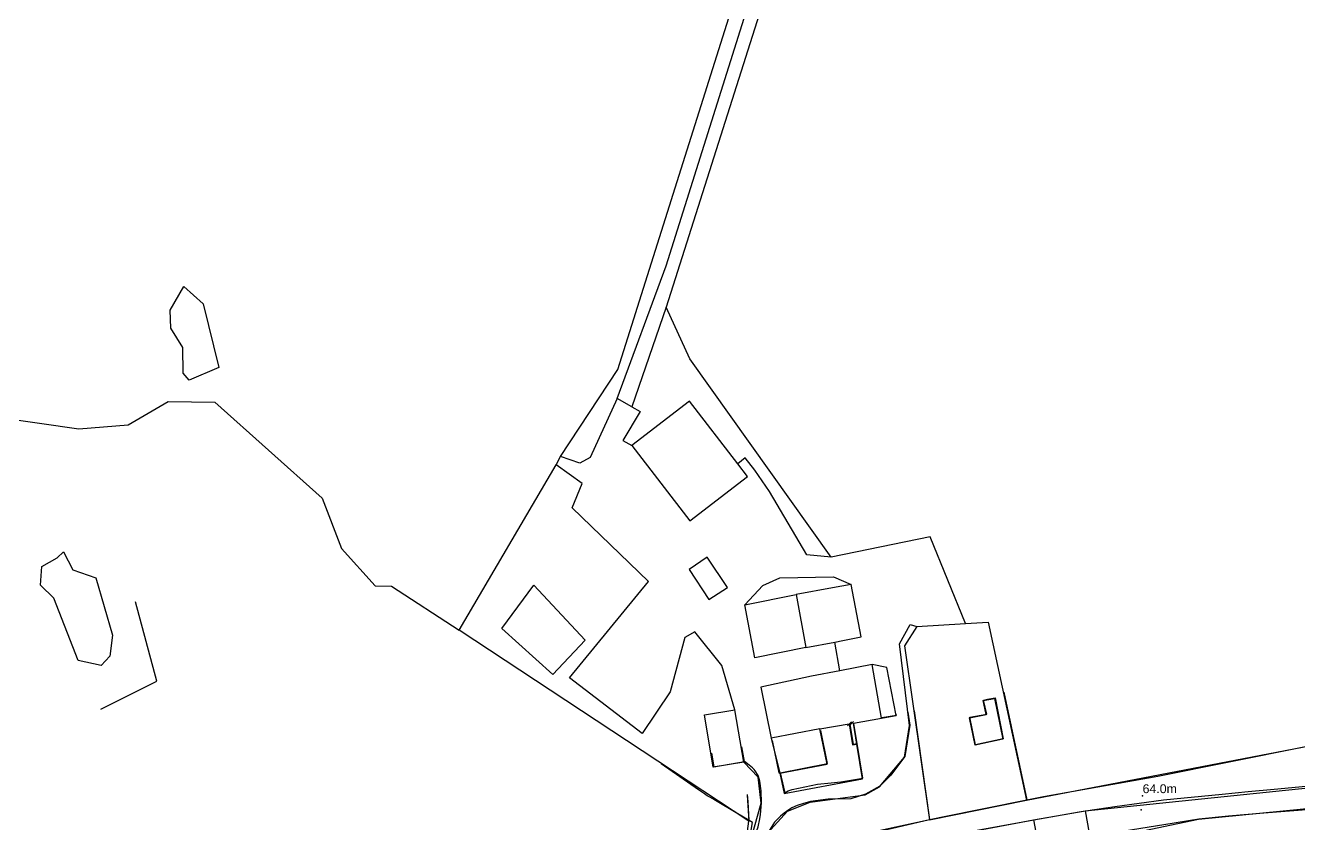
# Model space of a CAD drawing. Header units: millimetres. Extents: x 111502 to 977541, y 8702 to 1044108.
# Drawn here: x 488807.8 to 489132.6, y 243396.6 to 243600.1 of the extents above; entities that cross this region are included whole.
import ezdxf
from ezdxf.enums import TextEntityAlignment as Align

# ---------------------------------------------------------------- set-up
doc = ezdxf.new("R2010")
doc.units = ezdxf.units.MM
doc.header["$LTSCALE"] = 0.25
doc.linetypes.add('DASHED2', pattern=[9.525, 6.35, -3.175])
doc.layers.add('E HVSS As Laid HV', color=10, linetype='Continuous')
doc.layers.add('X HVSS Site Background', color=8, linetype='Continuous')
doc.styles.add('85C29BD3-77E0-4928-B775-6F', font='arial.ttf', dxfattribs={"height": 0.2})

# ---------------------------------------------------------------- blocks, each defined once
blk = doc.blocks.new('Gas OS')
at = {"layer": 'X HVSS Site Background'}
for points in [[(513.62, -227.55), (553.27, -233.28), (565.82, -232.28), (576.02, -226.33), (587.98, -226.48), (615.34, -250.96), (620.29, -263.75), (628.89, -273.35), (633.04, -273.39), (650.3, -284.63), (675.04, -242.47)], [(762.3, 0.23), (752.25, -47.6), (703.06, -202.23), (694.28, -227.69), (696.41, -228.89), (692.03, -236.25), (694.28, -237.52)], [(690.61, -225.58), (703.08, -191.68), (728.78, -110.09), (727.16, -102.78), (727.9, -100.58), (726.4, -99.43)], [(722.92, -318.25), (720.61, -304.9), (717.3, -293.66), (710.39, -285.02), (707.83, -286.51), (704.06, -300.37), (696.96, -310.97), (678.41, -296.73), (698.6, -272.24), (679.13, -253.41), (681.62, -247.21), (675.04, -242.47), (676.12, -240.33), (690.73, -218.15), (727.16, -102.78)], [(454.1, -187.79), (448.71, -194.83), (445.9, -205.38), (445.75, -208.28), (451.11, -214.22), (448.57, -225.17), (446.47, -251.96), (436.93, -289.3), (583.72, -372.48), (722.74, -344.15), (724.14, -333.29)], [(779.4, -282.94), (770.45, -260.85), (745.16, -266.04), (709.11, -215.44), (703.06, -202.23)], [(694.28, -227.69), (690.61, -225.58), (683.66, -240.58), (681.02, -242.04), (676.12, -240.33)], [(745.16, -266.04), (738.92, -265.44), (729.42, -249.25), (725.67, -243.85), (723.25, -240.71), (721.32, -242.19), (708.99, -226.19), (694.28, -237.52), (709.09, -256.73), (723.8, -245.42), (721.32, -242.19)], [(723.11, -278.17), (727.75, -273.24), (732.08, -271.29), (745.74, -271.04), (750.25, -272.94)], [(732.06, -321.08), (733.22, -326.24), (753.13, -322.49), (751.7, -313.65), (750.83, -308.29), (758.01, -307.04), (755.6, -293.39), (747.41, -294.99), (746.11, -287.64), (748.11, -287.26), (752.86, -286.34), (750.25, -272.94), (745.5, -273.86), (736.2, -275.56)], [(558.89, -304.75), (573.13, -297.66), (567.72, -277.41)], [(953.43, -315.97), (809.97, -330.79), (796.8, -333.04), (728.13, -346), (727.1, -343.09), (728.97, -336.35), (733.99, -330.74), (739.81, -328.44), (753.84, -326.57), (757.46, -324.52), (763.84, -316.97), (765.17, -308.94), (762.61, -288.12), (765.36, -283.17), (767.01, -283.65), (779.4, -282.94), (785.22, -282.59), (794.99, -327.98), (884.42, -310.83)], [(723.73, -326.68), (724.14, -333.29), (650.3, -284.63)], [(767.01, -283.65), (763.89, -288.63), (770.25, -332.96), (794.99, -327.98)], [(738.71, -289.06), (746.11, -287.64)], [(747.41, -294.99), (740.11, -296.38), (727.27, -299.16), (729.9, -312.19)], [(758.01, -307.04), (761.76, -306.4), (759.41, -294.15), (755.6, -293.39)], [(722.94, -344.12), (727.3, -328.75), (726.53, -322.07), (722.92, -318.25), (715.11, -319.56), (712.86, -306.16), (720.61, -304.9)], [(742.31, -309.76), (729.9, -312.19), (732.06, -321.08), (744.12, -318.75), (742.31, -309.76), (749.78, -308.48), (750.65, -313.82), (751.7, -313.65)], [(749.35, -308.97), (750.36, -307.96)], [(749.87, -308.88), (750.88, -307.87)], [(1062.75, -310.89), (838.83, -332.93), (814.54, -338)], [(770.25, -332.96), (727.1, -343.09), (722.94, -344.12), (721.63, -347.44), (649.82, -362.21), (637.74, -364.66), (571.05, -378.23), (558.96, -380.7), (509.12, -391), (508.09, -391.2), (504, -389.58), (504.14, -383.93), (506.75, -386.88), (554.91, -377.03), (561.4, -374.41), (556.96, -368.55), (530.52, -353.7), (526.03, -352.98), (516.73, -352.94), (516.55, -358.44), (515.31, -358.48)]]:
    blk.add_lwpolyline(points, dxfattribs=at)
for points in [[(585.02, -201.38), (588.97, -217.62), (581.37, -220.83), (579.88, -219.08), (579.77, -212.58), (576.77, -207.63), (576.57, -202.99), (580.02, -196.99)], [(547.73, -266.2), (549.39, -264.62), (551.77, -269.25), (557.62, -271.3), (561.88, -285.86), (561.2, -291.21), (559, -293.59), (553.11, -292.38), (546.9, -276.43), (543.48, -273.13), (543.83, -268.41)], [(714, -276.77), (718.76, -273.74), (713.57, -266.04), (708.95, -269.14)], [(669.33, -273.1), (682.41, -287.17), (674.2, -295.89), (661.18, -284.15)], [(723.11, -278.17), (736.2, -275.56), (738.71, -289.06), (725.71, -291.66)], [(784.73, -306.13), (783.93, -302.56), (786.86, -302.03), (788.96, -312.42), (781.86, -313.93), (780.46, -306.94)]]:
    blk.add_lwpolyline(points, close=True, dxfattribs=at)
blk = doc.blocks.new('OS MAP 060722')
at = {"layer": 'X HVSS Site Background'}
for points in [[(246.79, 4303.81), (252.68, 4276.34)], [(242.44, 4298.21), (241.64, 4301.78), (242.66, 4302), (244.56, 4302.3), (246.66, 4291.9), (239.56, 4290.4), (238.16, 4297.4), (242.44, 4298.21)], [(222.29, 4298.68), (222.87, 4295.39), (221.53, 4287.36), (218.03, 4282.61), (215.16, 4279.81), (211.54, 4277.76), (207.81, 4276.6), (201.98, 4276.52), (197.51, 4275.89), (195.67, 4275.42), (194.06, 4274.9), (192.75, 4274.27), (191.69, 4273.6), (190.79, 4272.93), (189.87, 4272.18), (189.06, 4271.42), (188.33, 4270.62), (187.45, 4269.32), (186.67, 4267.99), (186.42, 4267.14), (184.8, 4261.25)], [(215.51, 4297.26), (215.72, 4297.29)], [(215.72, 4297.29), (219.46, 4297.94)], [(215.72, 4297.29), (215.72, 4297.3)], [(219.46, 4297.94), (219.43, 4298.08)], [(227.95, 4271.36), (223.99, 4299.03)], [(189.76, 4283.26), (201.82, 4285.59), (200.13, 4294.04)], [(207.53, 4295.58), (208.35, 4290.52), (209.4, 4290.69)], [(209.4, 4290.69), (208.57, 4295.8)], [(252.68, 4276.34), (256.92, 4277.19), (286.11, 4282.37), (323.31, 4289.87), (342.11, 4293.47)], [(520.42, 4293.36), (442.01, 4285.07), (403.11, 4281.37), (368.81, 4277.87), (337.11, 4274.77), (313.11, 4272.97), (304.11, 4272.17), (296.51, 4271.37), (287.61, 4269.97), (275.41, 4267.97), (274.81, 4267.77), (274.31, 4267.57), (273.71, 4267.27), (273.21, 4266.97), (272.23, 4266.31)], [(180.62, 4286.09), (179.98, 4289.81)], [(187.76, 4291.44), (189.42, 4283.19), (189.76, 4283.26)], [(210.83, 4281.84), (209.4, 4290.69)], [(172.25, 4288.2), (172.82, 4284.79), (180.62, 4286.09)], [(267.66, 4273.53), (270.51, 4273.97), (275.11, 4274.67), (281.31, 4275.47), (287.51, 4276.37), (302.51, 4277.77), (309.11, 4278.47), (315.81, 4279.07), (344.41, 4281.77), (375.86, 4284.67), (396.43, 4286.68), (408.9, 4288.04), (411.11, 4288.31)], [(181.83, 4271.04), (178.57, 4272.99), (173.27, 4276.14), (172.57, 4276.59), (171.82, 4276.99), (171.17, 4277.39), (170.47, 4277.84), (169.67, 4278.39), (168.97, 4278.89), (159.44, 4285.51)], [(180.64, 4260.21), (182.42, 4264.88), (184.11, 4269.43), (184.58, 4271.5), (184.76, 4272.56), (185, 4275.59), (184.9, 4278.59), (184.6, 4281.12), (184.23, 4282.27), (184.11, 4282.53), (183.35, 4283.76), (183.1, 4284.07), (182.66, 4284.51), (181.85, 4285.2), (180.62, 4286.09)], [(189.76, 4283.26), (190.92, 4278.09), (191.82, 4278.59), (192.82, 4278.99), (199.27, 4280.36), (202.76, 4280.68), (205.25, 4280.91), (210.83, 4281.84)], [(181.83, 4271.04), (181.58, 4275.86), (181.43, 4277.66)], [(227.95, 4271.36), (230.7, 4271.93), (252.68, 4276.34)], [(254.49, 4271.27), (266.01, 4273.27), (267.66, 4273.53)], [(269.51, 4263.07), (267.66, 4273.53)], [(180.43, 4260.18), (181.92, 4266.04), (182.67, 4270.54), (181.83, 4271.04)], [(184.8, 4261.25), (189.42, 4262.59), (205.52, 4266.49), (227.95, 4271.36)], [(184.8, 4261.25), (184.92, 4260.59), (185.02, 4260.14), (185.12, 4259.59), (185.32, 4258.99), (185.57, 4258.64), (185.82, 4258.34), (189.42, 4259.09), (219.46, 4264.88), (254.49, 4271.27)], [(256.02, 4263.16), (254.49, 4271.27)]]:
    blk.add_lwpolyline(points, dxfattribs=at)
for p in [(282.21, 4277.37), (281.81, 4273.77)]:
    blk.add_point(p, dxfattribs=at)
at = {"layer": 'X HVSS Site Background', "style": '85C29BD3-77E0-4928-B775-6F'}
blk.add_text('64.0m', height=2.25, dxfattribs=at).set_placement((282.21, 4277.37), align=Align.BOTTOM_LEFT)

msp = doc.modelspace()

# ---------------------------------------------------------------- linework, layer by layer
at = {"lineweight": 0}
msp.add_circle((488727.82, 239008.33), 11388.42, dxfattribs=at)
at = {"layer": 'X HVSS Site Background', "lineweight": 0}
for p in [(489092.79, 243403.68), (489092.39, 243400.08)]:
    msp.add_point(p, dxfattribs=at)

# ---------------------------------------------------------------- block references
at = {"layer": 'E HVSS As Laid HV', "linetype": 'DASHED2', "lineweight": 0}
msp.add_blockref('OS MAP 060722', (488810.58, 239126.31), dxfattribs=at)
at = {"layer": 'X HVSS Site Background', "lineweight": 0}
msp.add_blockref('Gas OS', (488268.18, 243730.52), dxfattribs=at)

# ---------------------------------------------------------------- texts
at = {"layer": 'X HVSS Site Background', "lineweight": 0, "style": '85C29BD3-77E0-4928-B775-6F'}
msp.add_text('64.0m', height=2.25, dxfattribs=at).set_placement((489092.79, 243403.68), align=Align.BOTTOM_LEFT)

doc.saveas('drawing.dxf')
